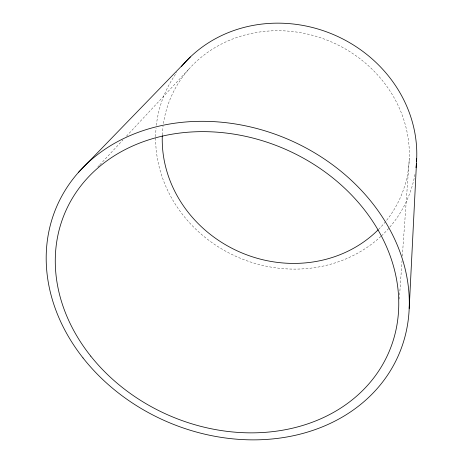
<?xml version="1.0" encoding="UTF-8"?>
<svg xmlns="http://www.w3.org/2000/svg" width="463" height="463" viewBox="0 0 463 463"><rect width="100%" height="100%" fill="white"/><g stroke="black" fill="none" stroke-linecap="round" stroke-linejoin="round"><path stroke-width="0.35" stroke-dasharray="2.31 1.74" d="M399.314 299.121L402.029 260.912M402.318 256.12L409.304 158.537M97.843 166.935L99.319 165.343M99.811 164.816L122.973 139.93M126.422 136.22L189.494 68.449M414.958 174.429A132.296 121.144 23.5 0 1 381.448 235.87M380.927 236.356A132.296 121.144 23.5 0 1 237.403 257.006A132.296 121.144 23.5 0 1 155.626 137.372M155.632 136.66A132.296 121.144 23.5 0 1 156.066 128.141M156.349 125.305A132.296 121.144 23.5 0 1 176.814 72.477M163.422 123.523A125.201 114.604 23.5 0 1 337.278 44.639A125.201 114.604 23.5 0 1 378.682 229.295M162.328 134.93A125.201 114.604 23.5 0 1 163.051 126.196"/><path stroke-width="0.69" d="M409.194 308.439L416.7 158.74M78.617 172.219L190.362 56.961M181.421 66.545A132.296 121.144 23.5 0 1 331.004 33.568A132.296 121.144 23.5 0 1 416.55 161.5M416.399 163.566A132.296 121.144 23.5 0 1 415.982 167.67M378.207 229.775A125.201 114.604 23.5 0 1 239.961 252.098A125.201 114.604 23.5 0 1 162.299 135.601M83.027 357.94A186.369 153.623 23.5 0 0 395.049 362.494A186.369 153.623 23.5 0 0 205.155 121.329A186.369 153.623 23.5 0 0 83.027 357.94M90.777 356.157A176.316 145.237 23.5 0 0 385.702 358.952A176.316 145.237 23.5 0 0 204.582 131.654A176.316 145.237 23.5 0 0 90.777 356.157"/></g></svg>
